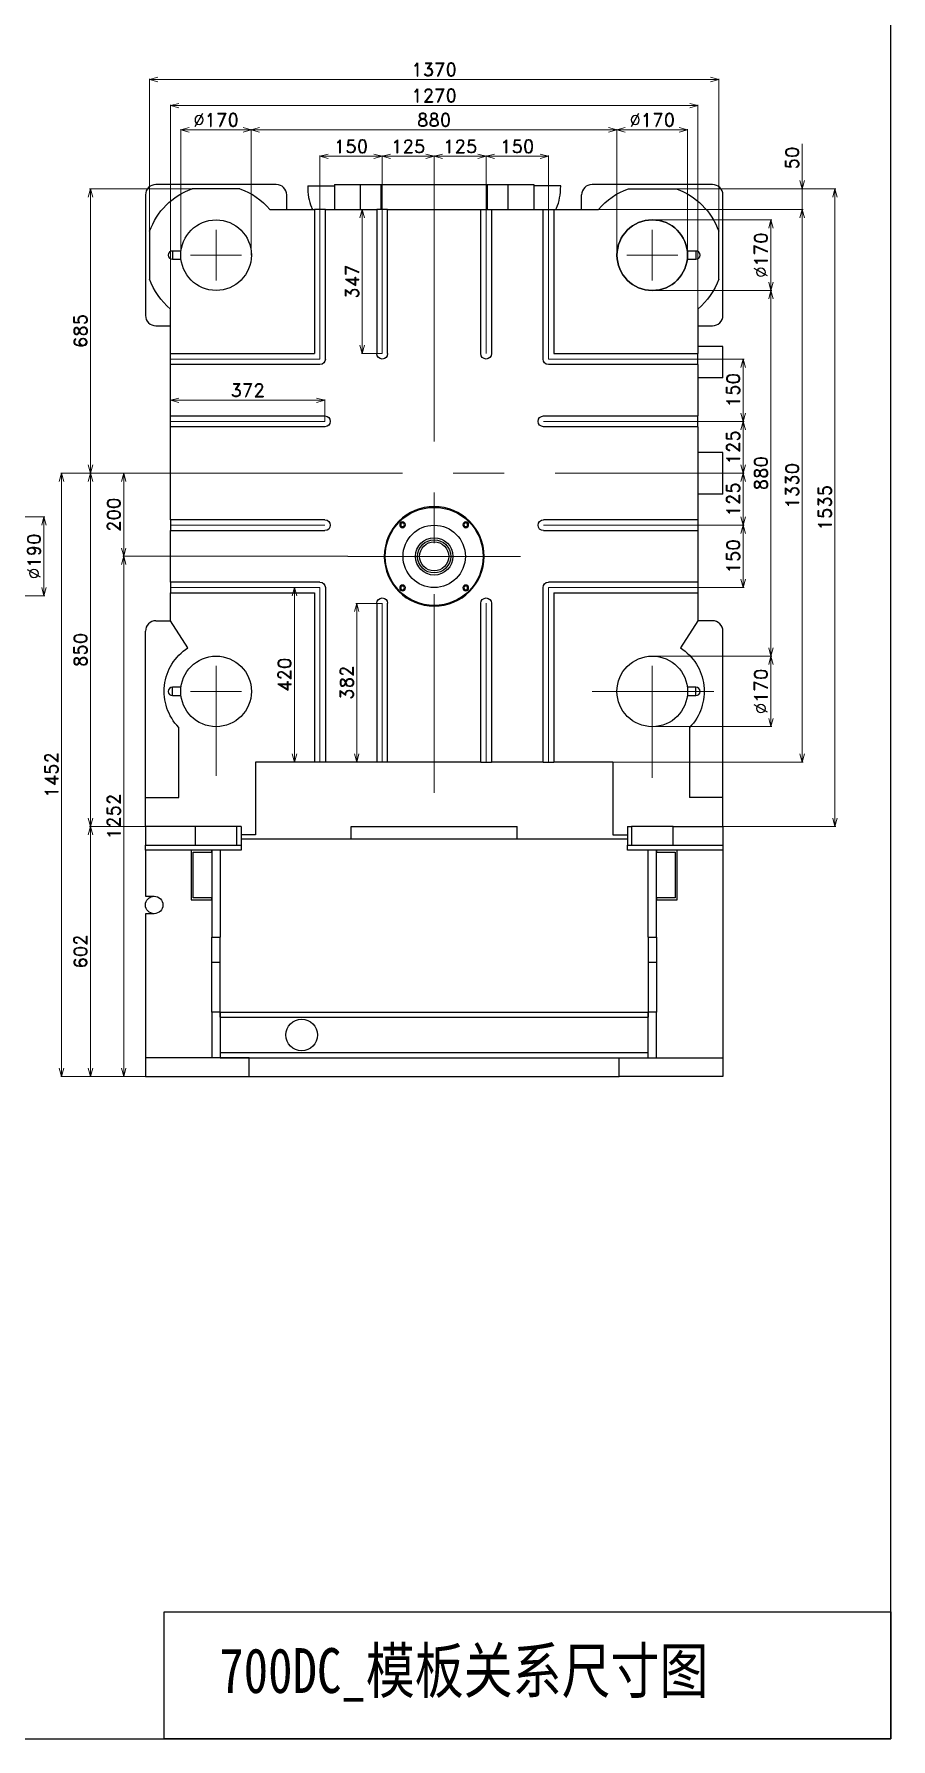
# Model space of a CAD drawing. Header units: millimetres. Extents: x 2673 to 5721, y -10743 to 3474.
# Drawn here: x 4521 to 5037, y 1888 to 2914 of the extents above; entities that cross this region are included whole.
import ezdxf

# ---------------------------------------------------------------- set-up
doc = ezdxf.new("R2010")
doc.units = ezdxf.units.MM
doc.header["$LTSCALE"] = 16.335
doc.header["$PDMODE"] = 3
doc.header["$PDSIZE"] = 0.3125
doc.linetypes.add('CENTER', pattern=[0.6, 0.375, -0.075, 0.075, -0.075])
doc.layers.get('0').update_dxf_attribs({"linetype": 'CONTINUOUS'})
doc.layers.get('Defpoints').update_dxf_attribs({"linetype": 'CONTINUOUS'})
doc.layers.add('cen', color=1, linetype='CENTER')
doc.layers.add('dim', color=82, linetype='CONTINUOUS', lineweight=9)
doc.styles.add('mds', font='romand.shx', dxfattribs={"bigfont": 'chineset.shx'})
doc.styles.get("Standard").update_dxf_attribs({"font": 'txt', "width": 0.8})
doc.dimstyles.new('MDS4-0000', dxfattribs={"dimtxt": 8, "dimasz": 5, "dimexe": 0.5, "dimexo": 0, "dimgap": 2, "dimtad": 1, "dimdec": 1, "dimlfac": 4, "dimzin": 9, "dimdsep": 46, "dimtxsty": 'mds', "dimblk": 'OPEN30', "dimcen": 0, "dimclrd": 3, "dimclre": 3, "dimclrt": 3, "dimazin": 2, "dimtfac": 0.75, "dimtdec": 1, "dimtmove": 0, "dimatfit": 3, "dimldrblk": 'OPEN30', "dimfxl": 0, "dimtolj": 1, "dimtzin": 0, "dimlwd": 9, "dimlwe": 9, "dimarcsym": 0})

# ---------------------------------------------------------------- blocks, each defined once
blk = doc.blocks.new('_Open30')
at = {"color": 0, "linetype": 'ByBlock', "lineweight": -2}
for p, q in [((-1, 0.27), (0, 0)), ((0, 0), (-1, -0.27)), ((0, 0), (-1, 0))]:
    blk.add_line(p, q, dxfattribs=at)
blk = doc.blocks.new('*D127')
at = {"layer": 'Defpoints', "color": 0}
for p in [(4693.2, 2580.7), (4677.9, 2475.7), (4689.9, 2475.7)]:
    blk.add_point(p, dxfattribs=at)
at = {"layer": 'dim', "color": 3, "lineweight": 9}
for p, q in [((4693.2, 2580.7), (4677.4, 2580.7)), ((4677.9, 2575.7), (4677.9, 2480.7)), ((4689.9, 2475.7), (4677.4, 2475.7))]:
    blk.add_line(p, q, dxfattribs=at)
at = {"layer": 'dim', "color": 3, "lineweight": 9, "xscale": 5, "yscale": 5, "zscale": 5}
for p, rotation in [((4677.9, 2580.7), 90), ((4677.9, 2475.7), 270)]:
    blk.add_blockref('_Open30', p, dxfattribs=dict(at, rotation=rotation))
at = {"layer": 'dim', "color": 3, "insert": (4671.9, 2528.2), "char_height": 8, "attachment_point": 5, "rotation": 90, "style": 'mds'}
blk.add_mtext('\\A1;420', dxfattribs=at)
blk = doc.blocks.new('*D128')
at = {"layer": 'Defpoints', "color": 0}
for p in [(4730.7, 2571.2), (4715.3, 2475.7), (4730.7, 2475.7)]:
    blk.add_point(p, dxfattribs=at)
at = {"layer": 'dim', "color": 3, "lineweight": 9}
for p, q in [((4730.7, 2571.2), (4714.8, 2571.2)), ((4715.3, 2566.2), (4715.3, 2480.7)), ((4730.7, 2475.7), (4714.8, 2475.7))]:
    blk.add_line(p, q, dxfattribs=at)
at = {"layer": 'dim', "color": 3, "lineweight": 9, "xscale": 5, "yscale": 5, "zscale": 5}
for p, rotation in [((4715.3, 2571.2), 90), ((4715.3, 2475.7), 270)]:
    blk.add_blockref('_Open30', p, dxfattribs=dict(at, rotation=rotation))
at = {"layer": 'dim', "color": 3, "insert": (4709.3, 2523.5), "char_height": 8, "attachment_point": 5, "rotation": 90, "style": 'mds'}
blk.add_mtext('\\A1;382', dxfattribs=at)
blk = doc.blocks.new('*D129')
at = {"layer": 'Defpoints', "color": 0}
for p in [(4696.2, 2693.4), (4603.2, 2680.7), (4696.2, 2680.7)]:
    blk.add_point(p, dxfattribs=at)
at = {"layer": 'dim', "color": 3, "lineweight": 9}
for p, q in [((4603.2, 2680.7), (4603.2, 2693.9)), ((4608.2, 2693.4), (4691.2, 2693.4)), ((4696.2, 2680.7), (4696.2, 2693.9))]:
    blk.add_line(p, q, dxfattribs=at)
at = {"layer": 'dim', "color": 3, "lineweight": 9, "xscale": 5, "yscale": 5, "zscale": 5, "rotation": 180}
blk.add_blockref('_Open30', (4603.2, 2693.4), dxfattribs=at)
at = {"layer": 'dim', "color": 3, "lineweight": 9, "xscale": 5, "yscale": 5, "zscale": 5}
blk.add_blockref('_Open30', (4696.2, 2693.4), dxfattribs=at)
at = {"layer": 'dim', "color": 3, "insert": (4649.7, 2699.4), "char_height": 8, "attachment_point": 5, "style": 'mds'}
blk.add_mtext('\\A1;372', dxfattribs=at)
blk = doc.blocks.new('*D130')
at = {"layer": 'Defpoints', "color": 0}
for p in [(4727.4, 2808.2), (4718.6, 2721.5), (4730.7, 2721.5)]:
    blk.add_point(p, dxfattribs=at)
at = {"layer": 'dim', "color": 3, "lineweight": 9}
for p, q in [((4727.4, 2808.2), (4718.1, 2808.2)), ((4718.6, 2803.2), (4718.6, 2726.5)), ((4730.7, 2721.5), (4718.1, 2721.5))]:
    blk.add_line(p, q, dxfattribs=at)
at = {"layer": 'dim', "color": 3, "lineweight": 9, "xscale": 5, "yscale": 5, "zscale": 5}
for p, rotation in [((4718.6, 2808.2), 90), ((4718.6, 2721.5), 270)]:
    blk.add_blockref('_Open30', p, dxfattribs=dict(at, rotation=rotation))
at = {"layer": 'dim', "color": 3, "insert": (4712.6, 2764.8), "char_height": 8, "attachment_point": 5, "rotation": 90, "style": 'mds'}
blk.add_mtext('\\A1;347', dxfattribs=at)
blk = doc.blocks.new('*D131')
at = {"layer": 'Defpoints', "color": 0}
for p in [(4589.7, 2649.5), (4537.7, 2286.5), (4588.2, 2286.5)]:
    blk.add_point(p, dxfattribs=at)
at = {"layer": 'dim', "color": 3, "lineweight": 9}
for p, q in [((4589.7, 2649.5), (4537.2, 2649.5)), ((4537.7, 2644.5), (4537.7, 2291.5)), ((4588.2, 2286.5), (4537.2, 2286.5))]:
    blk.add_line(p, q, dxfattribs=at)
at = {"layer": 'dim', "color": 3, "lineweight": 9, "xscale": 5, "yscale": 5, "zscale": 5}
for p, rotation in [((4537.7, 2649.5), 90), ((4537.7, 2286.5), 270)]:
    blk.add_blockref('_Open30', p, dxfattribs=dict(at, rotation=rotation))
at = {"layer": 'dim', "color": 3, "insert": (4531.7, 2468), "char_height": 8, "attachment_point": 5, "rotation": 90, "style": 'mds'}
blk.add_mtext('\\A1;1452', dxfattribs=at)
blk = doc.blocks.new('*D132')
at = {"layer": 'Defpoints', "color": 0}
for p in [(4588.2, 2437), (4555.1, 2286.5), (4588.2, 2286.5)]:
    blk.add_point(p, dxfattribs=at)
at = {"layer": 'dim', "color": 3, "lineweight": 9}
for p, q in [((4588.2, 2437), (4554.6, 2437)), ((4555.1, 2432), (4555.1, 2291.5)), ((4588.2, 2286.5), (4554.6, 2286.5))]:
    blk.add_line(p, q, dxfattribs=at)
at = {"layer": 'dim', "color": 3, "lineweight": 9, "xscale": 5, "yscale": 5, "zscale": 5}
for p, rotation in [((4555.1, 2437), 90), ((4555.1, 2286.5), 270)]:
    blk.add_blockref('_Open30', p, dxfattribs=dict(at, rotation=rotation))
at = {"layer": 'dim', "color": 3, "insert": (4549.1, 2361.7), "char_height": 8, "attachment_point": 5, "rotation": 90, "style": 'mds'}
blk.add_mtext('\\A1;602', dxfattribs=at)
blk = doc.blocks.new('*D133')
at = {"layer": 'Defpoints', "color": 0}
for p in [(4589.7, 2649.5), (4555.1, 2437), (4588.2, 2437)]:
    blk.add_point(p, dxfattribs=at)
at = {"layer": 'dim', "color": 3, "lineweight": 9}
for p, q in [((4589.7, 2649.5), (4554.6, 2649.5)), ((4555.1, 2644.5), (4555.1, 2442)), ((4588.2, 2437), (4554.6, 2437))]:
    blk.add_line(p, q, dxfattribs=at)
at = {"layer": 'dim', "color": 3, "lineweight": 9, "xscale": 5, "yscale": 5, "zscale": 5}
for p, rotation in [((4555.1, 2649.5), 90), ((4555.1, 2437), 270)]:
    blk.add_blockref('_Open30', p, dxfattribs=dict(at, rotation=rotation))
at = {"layer": 'dim', "color": 3, "insert": (4549.1, 2543.2), "char_height": 8, "attachment_point": 5, "rotation": 90, "style": 'mds'}
blk.add_mtext('\\A1;850', dxfattribs=at)
blk = doc.blocks.new('*D134')
at = {"layer": 'Defpoints', "color": 0}
for p in [(4555.1, 2820.7), (4616.3, 2820.7), (4589.7, 2649.5)]:
    blk.add_point(p, dxfattribs=at)
at = {"layer": 'dim', "color": 3, "lineweight": 9}
for p, q in [((4616.3, 2820.7), (4554.6, 2820.7)), ((4555.1, 2654.5), (4555.1, 2815.7)), ((4589.7, 2649.5), (4554.6, 2649.5))]:
    blk.add_line(p, q, dxfattribs=at)
at = {"layer": 'dim', "color": 3, "lineweight": 9, "xscale": 5, "yscale": 5, "zscale": 5}
for p, rotation in [((4555.1, 2820.7), 90), ((4555.1, 2649.5), 270)]:
    blk.add_blockref('_Open30', p, dxfattribs=dict(at, rotation=rotation))
at = {"layer": 'dim', "color": 3, "insert": (4549.1, 2735.1), "char_height": 8, "attachment_point": 5, "rotation": 90, "style": 'mds'}
blk.add_mtext('\\A1;685', dxfattribs=at)
blk = doc.blocks.new('*D135')
at = {"layer": 'Defpoints', "color": 0}
for p in [(4709.9, 2599.5), (4575.1, 2286.5), (4588.2, 2286.5)]:
    blk.add_point(p, dxfattribs=at)
at = {"layer": 'dim', "color": 3, "lineweight": 9}
for p, q in [((4709.9, 2599.5), (4574.6, 2599.5)), ((4575.1, 2594.5), (4575.1, 2291.5)), ((4588.2, 2286.5), (4574.6, 2286.5))]:
    blk.add_line(p, q, dxfattribs=at)
at = {"layer": 'dim', "color": 3, "lineweight": 9, "xscale": 5, "yscale": 5, "zscale": 5}
for p, rotation in [((4575.1, 2599.5), 90), ((4575.1, 2286.5), 270)]:
    blk.add_blockref('_Open30', p, dxfattribs=dict(at, rotation=rotation))
at = {"layer": 'dim', "color": 3, "insert": (4569.1, 2443), "char_height": 8, "attachment_point": 5, "rotation": 90, "style": 'mds'}
blk.add_mtext('\\A1;1252', dxfattribs=at)
blk = doc.blocks.new('*D136')
at = {"layer": 'Defpoints', "color": 0}
for p in [(4589.7, 2649.5), (4575.1, 2599.5), (4709.9, 2599.5)]:
    blk.add_point(p, dxfattribs=at)
at = {"layer": 'dim', "color": 3, "lineweight": 9}
for p, q in [((4589.7, 2649.5), (4574.6, 2649.5)), ((4575.1, 2644.5), (4575.1, 2604.5)), ((4709.9, 2599.5), (4574.6, 2599.5))]:
    blk.add_line(p, q, dxfattribs=at)
at = {"layer": 'dim', "color": 3, "lineweight": 9, "xscale": 5, "yscale": 5, "zscale": 5}
for p, rotation in [((4575.1, 2649.5), 90), ((4575.1, 2599.5), 270)]:
    blk.add_blockref('_Open30', p, dxfattribs=dict(at, rotation=rotation))
at = {"layer": 'dim', "color": 3, "insert": (4569.1, 2624.5), "char_height": 8, "attachment_point": 5, "rotation": 90, "style": 'mds'}
blk.add_mtext('\\A1;200', dxfattribs=at)
blk = doc.blocks.new('*D137')
at = {"layer": 'Defpoints', "color": 0}
for p in [(4907.5, 2820.7), (4983.4, 2820.7), (4860.8, 2808.2)]:
    blk.add_point(p, dxfattribs=at)
at = {"layer": 'dim', "color": 3, "lineweight": 9}
for p, q in [((4983.4, 2825.7), (4983.4, 2847.7)), ((4907.5, 2820.7), (4983.9, 2820.7)), ((4983.4, 2808.2), (4983.4, 2820.7)), ((4860.8, 2808.2), (4983.9, 2808.2)), ((4983.4, 2803.2), (4983.4, 2798.2))]:
    blk.add_line(p, q, dxfattribs=at)
at = {"layer": 'dim', "color": 3, "lineweight": 9, "xscale": 5, "yscale": 5, "zscale": 5}
for p, rotation in [((4983.4, 2820.7), 270), ((4983.4, 2808.2), 90)]:
    blk.add_blockref('_Open30', p, dxfattribs=dict(at, rotation=rotation))
at = {"layer": 'dim', "color": 3, "insert": (4977.4, 2839.2), "char_height": 8, "attachment_point": 5, "rotation": 90, "style": 'mds'}
blk.add_mtext('\\A1;50', dxfattribs=at)
blk = doc.blocks.new('*D138')
at = {"layer": 'Defpoints', "color": 0}
for p in [(4907.5, 2820.7), (4935.7, 2437), (5003.1, 2437)]:
    blk.add_point(p, dxfattribs=at)
at = {"layer": 'dim', "color": 3, "lineweight": 9}
for p, q in [((4907.5, 2820.7), (5003.6, 2820.7)), ((5003.1, 2815.7), (5003.1, 2442)), ((4935.7, 2437), (5003.6, 2437))]:
    blk.add_line(p, q, dxfattribs=at)
at = {"layer": 'dim', "color": 3, "lineweight": 9, "xscale": 5, "yscale": 5, "zscale": 5}
for p, rotation in [((5003.1, 2820.7), 90), ((5003.1, 2437), 270)]:
    blk.add_blockref('_Open30', p, dxfattribs=dict(at, rotation=rotation))
at = {"layer": 'dim', "color": 3, "insert": (4997.1, 2628.8), "char_height": 8, "attachment_point": 5, "rotation": 90, "style": 'mds'}
blk.add_mtext('\\A1;1535', dxfattribs=at)
blk = doc.blocks.new('*D139')
at = {"layer": 'Defpoints', "color": 0}
for p in [(4860.8, 2808.2), (4869.4, 2475.7), (4983.4, 2475.7)]:
    blk.add_point(p, dxfattribs=at)
at = {"layer": 'dim', "color": 3, "lineweight": 9}
for p, q in [((4860.8, 2808.2), (4983.9, 2808.2)), ((4983.4, 2803.2), (4983.4, 2480.7)), ((4869.4, 2475.7), (4983.9, 2475.7))]:
    blk.add_line(p, q, dxfattribs=at)
at = {"layer": 'dim', "color": 3, "lineweight": 9, "xscale": 5, "yscale": 5, "zscale": 5}
for p, rotation in [((4983.4, 2808.2), 90), ((4983.4, 2475.7), 270)]:
    blk.add_blockref('_Open30', p, dxfattribs=dict(at, rotation=rotation))
at = {"layer": 'dim', "color": 3, "insert": (4977.4, 2642), "char_height": 8, "attachment_point": 5, "rotation": 90, "style": 'mds'}
blk.add_mtext('\\A1;1330', dxfattribs=at)
blk = doc.blocks.new('*D140')
at = {"layer": 'Defpoints', "color": 0}
for p in [(4934.2, 2649.5), (4920.7, 2618.2), (4947.9, 2618.2)]:
    blk.add_point(p, dxfattribs=at)
at = {"layer": 'dim', "color": 3, "lineweight": 9}
for p, q in [((4934.2, 2649.5), (4948.4, 2649.5)), ((4947.9, 2644.5), (4947.9, 2623.2)), ((4920.7, 2618.2), (4948.4, 2618.2))]:
    blk.add_line(p, q, dxfattribs=at)
at = {"layer": 'dim', "color": 3, "lineweight": 9, "xscale": 5, "yscale": 5, "zscale": 5}
for p, rotation in [((4947.9, 2649.5), 90), ((4947.9, 2618.2), 270)]:
    blk.add_blockref('_Open30', p, dxfattribs=dict(at, rotation=rotation))
at = {"layer": 'dim', "color": 3, "insert": (4941.9, 2633.8), "char_height": 8, "attachment_point": 5, "rotation": 90, "style": 'mds'}
blk.add_mtext('\\A1;125', dxfattribs=at)
blk = doc.blocks.new('*D141')
at = {"layer": 'Defpoints', "color": 0}
for p in [(4920.7, 2618.2), (4920.7, 2580.7), (4947.9, 2580.7)]:
    blk.add_point(p, dxfattribs=at)
at = {"layer": 'dim', "color": 3, "lineweight": 9}
for p, q in [((4920.7, 2618.2), (4948.4, 2618.2)), ((4947.9, 2613.2), (4947.9, 2585.7)), ((4920.7, 2580.7), (4948.4, 2580.7))]:
    blk.add_line(p, q, dxfattribs=at)
at = {"layer": 'dim', "color": 3, "lineweight": 9, "xscale": 5, "yscale": 5, "zscale": 5}
for p, rotation in [((4947.9, 2618.2), 90), ((4947.9, 2580.7), 270)]:
    blk.add_blockref('_Open30', p, dxfattribs=dict(at, rotation=rotation))
at = {"layer": 'dim', "color": 3, "insert": (4941.9, 2599.5), "char_height": 8, "attachment_point": 5, "rotation": 90, "style": 'mds'}
blk.add_mtext('\\A1;150', dxfattribs=at)
blk = doc.blocks.new('*D142')
at = {"layer": 'Defpoints', "color": 0}
for p in [(4893.2, 2802), (4964.6, 2802), (4893.2, 2759.5)]:
    blk.add_point(p, dxfattribs=at)
at = {"layer": 'dim', "color": 3, "lineweight": 9}
for p, q in [((4893.2, 2802), (4965.1, 2802)), ((4964.6, 2764.5), (4964.6, 2797)), ((4893.2, 2759.5), (4965.1, 2759.5))]:
    blk.add_line(p, q, dxfattribs=at)
at = {"layer": 'dim', "color": 3, "lineweight": 9, "xscale": 5, "yscale": 5, "zscale": 5}
for p, rotation in [((4964.6, 2802), 90), ((4964.6, 2759.5), 270)]:
    blk.add_blockref('_Open30', p, dxfattribs=dict(at, rotation=rotation))
at = {"layer": 'dim', "color": 3, "insert": (4958.6, 2780.7), "char_height": 8, "attachment_point": 5, "rotation": 90, "style": 'mds'}
blk.add_mtext('\\A1;%%c170', dxfattribs=at)
blk = doc.blocks.new('*D143')
at = {"layer": 'Defpoints', "color": 0}
for p in [(4893.2, 2539.5), (4893.2, 2497), (4964.6, 2497)]:
    blk.add_point(p, dxfattribs=at)
at = {"layer": 'dim', "color": 3, "lineweight": 9}
for p, q in [((4893.2, 2539.5), (4965.1, 2539.5)), ((4964.6, 2534.5), (4964.6, 2502)), ((4893.2, 2497), (4965.1, 2497))]:
    blk.add_line(p, q, dxfattribs=at)
at = {"layer": 'dim', "color": 3, "lineweight": 9, "xscale": 5, "yscale": 5, "zscale": 5}
for p, rotation in [((4964.6, 2539.5), 90), ((4964.6, 2497), 270)]:
    blk.add_blockref('_Open30', p, dxfattribs=dict(at, rotation=rotation))
at = {"layer": 'dim', "color": 3, "insert": (4958.6, 2518.2), "char_height": 8, "attachment_point": 5, "rotation": 90, "style": 'mds'}
blk.add_mtext('\\A1;%%c170', dxfattribs=at)
blk = doc.blocks.new('*D144')
at = {"layer": 'Defpoints', "color": 0}
for p in [(4893.2, 2759.5), (4893.2, 2539.5), (4964.6, 2539.5)]:
    blk.add_point(p, dxfattribs=at)
at = {"layer": 'dim', "color": 3, "lineweight": 9}
for p, q in [((4893.2, 2759.5), (4965.1, 2759.5)), ((4964.6, 2754.5), (4964.6, 2544.5)), ((4893.2, 2539.5), (4965.1, 2539.5))]:
    blk.add_line(p, q, dxfattribs=at)
at = {"layer": 'dim', "color": 3, "lineweight": 9, "xscale": 5, "yscale": 5, "zscale": 5}
for p, rotation in [((4964.6, 2759.5), 90), ((4964.6, 2539.5), 270)]:
    blk.add_blockref('_Open30', p, dxfattribs=dict(at, rotation=rotation))
at = {"layer": 'dim', "color": 3, "insert": (4958.6, 2649.5), "char_height": 8, "attachment_point": 5, "rotation": 90, "style": 'mds'}
blk.add_mtext('\\A1;880', dxfattribs=at)
blk = doc.blocks.new('*D145')
at = {"layer": 'Defpoints', "color": 0}
for p in [(4920.7, 2718.2), (4947.9, 2718.2), (4920.7, 2680.7)]:
    blk.add_point(p, dxfattribs=at)
at = {"layer": 'dim', "color": 3, "lineweight": 9}
for p, q in [((4920.7, 2718.2), (4948.4, 2718.2)), ((4947.9, 2685.7), (4947.9, 2713.2)), ((4920.7, 2680.7), (4948.4, 2680.7))]:
    blk.add_line(p, q, dxfattribs=at)
at = {"layer": 'dim', "color": 3, "lineweight": 9, "xscale": 5, "yscale": 5, "zscale": 5}
for p, rotation in [((4947.9, 2718.2), 90), ((4947.9, 2680.7), 270)]:
    blk.add_blockref('_Open30', p, dxfattribs=dict(at, rotation=rotation))
at = {"layer": 'dim', "color": 3, "insert": (4941.9, 2699.5), "char_height": 8, "attachment_point": 5, "rotation": 90, "style": 'mds'}
blk.add_mtext('\\A1;150', dxfattribs=at)
blk = doc.blocks.new('*D146')
at = {"layer": 'Defpoints', "color": 0}
for p in [(4920.7, 2680.7), (4947.9, 2680.7), (4934.2, 2649.5)]:
    blk.add_point(p, dxfattribs=at)
at = {"layer": 'dim', "color": 3, "lineweight": 9}
for p, q in [((4920.7, 2680.7), (4948.4, 2680.7)), ((4947.9, 2654.5), (4947.9, 2675.7)), ((4934.2, 2649.5), (4948.4, 2649.5))]:
    blk.add_line(p, q, dxfattribs=at)
at = {"layer": 'dim', "color": 3, "lineweight": 9, "xscale": 5, "yscale": 5, "zscale": 5}
for p, rotation in [((4947.9, 2680.7), 90), ((4947.9, 2649.5), 270)]:
    blk.add_blockref('_Open30', p, dxfattribs=dict(at, rotation=rotation))
at = {"layer": 'dim', "color": 3, "insert": (4941.9, 2665.1), "char_height": 8, "attachment_point": 5, "rotation": 90, "style": 'mds'}
blk.add_mtext('\\A1;125', dxfattribs=at)
blk = doc.blocks.new('*D147')
at = {"layer": 'Defpoints', "color": 0}
for p in [(4590.7, 2886.4), (4590.7, 2795.1), (4933.2, 2795.1)]:
    blk.add_point(p, dxfattribs=at)
at = {"layer": 'dim', "color": 3, "lineweight": 9}
for p, q in [((4590.7, 2795.1), (4590.7, 2886.9)), ((4928.2, 2886.4), (4595.7, 2886.4)), ((4933.2, 2795.1), (4933.2, 2886.9))]:
    blk.add_line(p, q, dxfattribs=at)
at = {"layer": 'dim', "color": 3, "lineweight": 9, "xscale": 5, "yscale": 5, "zscale": 5, "rotation": 180}
blk.add_blockref('_Open30', (4590.7, 2886.4), dxfattribs=at)
at = {"layer": 'dim', "color": 3, "lineweight": 9, "xscale": 5, "yscale": 5, "zscale": 5}
blk.add_blockref('_Open30', (4933.2, 2886.4), dxfattribs=at)
at = {"layer": 'dim', "color": 3, "insert": (4761.9, 2892.4), "char_height": 8, "attachment_point": 5, "style": 'mds'}
blk.add_mtext('\\A1;1370', dxfattribs=at)
blk = doc.blocks.new('*D148')
at = {"layer": 'Defpoints', "color": 0}
for p in [(4920.7, 2870.7), (4603.2, 2748.3), (4920.7, 2748.3)]:
    blk.add_point(p, dxfattribs=at)
at = {"layer": 'dim', "color": 3, "lineweight": 9}
for p, q in [((4603.2, 2748.3), (4603.2, 2871.2)), ((4608.2, 2870.7), (4915.7, 2870.7)), ((4920.7, 2748.3), (4920.7, 2871.2))]:
    blk.add_line(p, q, dxfattribs=at)
at = {"layer": 'dim', "color": 3, "lineweight": 9, "xscale": 5, "yscale": 5, "zscale": 5, "rotation": 180}
blk.add_blockref('_Open30', (4603.2, 2870.7), dxfattribs=at)
at = {"layer": 'dim', "color": 3, "lineweight": 9, "xscale": 5, "yscale": 5, "zscale": 5}
blk.add_blockref('_Open30', (4920.7, 2870.7), dxfattribs=at)
at = {"layer": 'dim', "color": 3, "insert": (4761.9, 2876.7), "char_height": 8, "attachment_point": 5, "style": 'mds'}
blk.add_mtext('\\A1;1270', dxfattribs=at)
blk = doc.blocks.new('*D149')
at = {"layer": 'Defpoints', "color": 0}
for p in [(4609.4, 2856.1), (4609.4, 2780.7), (4651.9, 2780.7)]:
    blk.add_point(p, dxfattribs=at)
at = {"layer": 'dim', "color": 3, "lineweight": 9}
for p, q in [((4609.4, 2780.7), (4609.4, 2856.6)), ((4646.9, 2856.1), (4614.4, 2856.1)), ((4651.9, 2780.7), (4651.9, 2856.6))]:
    blk.add_line(p, q, dxfattribs=at)
at = {"layer": 'dim', "color": 3, "lineweight": 9, "xscale": 5, "yscale": 5, "zscale": 5, "rotation": 180}
blk.add_blockref('_Open30', (4609.4, 2856.1), dxfattribs=at)
at = {"layer": 'dim', "color": 3, "lineweight": 9, "xscale": 5, "yscale": 5, "zscale": 5}
blk.add_blockref('_Open30', (4651.9, 2856.1), dxfattribs=at)
at = {"layer": 'dim', "color": 3, "insert": (4630.7, 2862.1), "char_height": 8, "attachment_point": 5, "style": 'mds'}
blk.add_mtext('\\A1;%%c170', dxfattribs=at)
blk = doc.blocks.new('*D150')
at = {"layer": 'Defpoints', "color": 0}
for p in [(4914.4, 2856.1), (4871.9, 2780.7), (4914.4, 2780.7)]:
    blk.add_point(p, dxfattribs=at)
at = {"layer": 'dim', "color": 3, "lineweight": 9}
for p, q in [((4871.9, 2780.7), (4871.9, 2856.6)), ((4876.9, 2856.1), (4909.4, 2856.1)), ((4914.4, 2780.7), (4914.4, 2856.6))]:
    blk.add_line(p, q, dxfattribs=at)
at = {"layer": 'dim', "color": 3, "lineweight": 9, "xscale": 5, "yscale": 5, "zscale": 5, "rotation": 180}
blk.add_blockref('_Open30', (4871.9, 2856.1), dxfattribs=at)
at = {"layer": 'dim', "color": 3, "lineweight": 9, "xscale": 5, "yscale": 5, "zscale": 5}
blk.add_blockref('_Open30', (4914.4, 2856.1), dxfattribs=at)
at = {"layer": 'dim', "color": 3, "insert": (4893.2, 2862.1), "char_height": 8, "attachment_point": 5, "style": 'mds'}
blk.add_mtext('\\A1;%%c170', dxfattribs=at)
blk = doc.blocks.new('*D151')
at = {"layer": 'Defpoints', "color": 0}
for p in [(4651.9, 2856.1), (4651.9, 2780.7), (4871.9, 2780.7)]:
    blk.add_point(p, dxfattribs=at)
at = {"layer": 'dim', "color": 3, "lineweight": 9}
for p, q in [((4651.9, 2780.7), (4651.9, 2856.6)), ((4866.9, 2856.1), (4656.9, 2856.1)), ((4871.9, 2780.7), (4871.9, 2856.6))]:
    blk.add_line(p, q, dxfattribs=at)
at = {"layer": 'dim', "color": 3, "lineweight": 9, "xscale": 5, "yscale": 5, "zscale": 5, "rotation": 180}
blk.add_blockref('_Open30', (4651.9, 2856.1), dxfattribs=at)
at = {"layer": 'dim', "color": 3, "lineweight": 9, "xscale": 5, "yscale": 5, "zscale": 5}
blk.add_blockref('_Open30', (4871.9, 2856.1), dxfattribs=at)
at = {"layer": 'dim', "color": 3, "insert": (4761.9, 2862.1), "char_height": 8, "attachment_point": 5, "style": 'mds'}
blk.add_mtext('\\A1;880', dxfattribs=at)
blk = doc.blocks.new('*D152')
at = {"layer": 'Defpoints', "color": 0}
for p in [(4793.2, 2840.2), (4761.9, 2821.7), (4793.2, 2808.2)]:
    blk.add_point(p, dxfattribs=at)
at = {"layer": 'dim', "color": 3, "lineweight": 9}
for p, q in [((4761.9, 2821.7), (4761.9, 2840.7)), ((4766.9, 2840.2), (4788.2, 2840.2)), ((4793.2, 2808.2), (4793.2, 2840.7))]:
    blk.add_line(p, q, dxfattribs=at)
at = {"layer": 'dim', "color": 3, "lineweight": 9, "xscale": 5, "yscale": 5, "zscale": 5, "rotation": 180}
blk.add_blockref('_Open30', (4761.9, 2840.2), dxfattribs=at)
at = {"layer": 'dim', "color": 3, "lineweight": 9, "xscale": 5, "yscale": 5, "zscale": 5}
blk.add_blockref('_Open30', (4793.2, 2840.2), dxfattribs=at)
at = {"layer": 'dim', "color": 3, "insert": (4777.6, 2846.2), "char_height": 8, "attachment_point": 5, "style": 'mds'}
blk.add_mtext('\\A1;125', dxfattribs=at)
blk = doc.blocks.new('*D153')
at = {"layer": 'Defpoints', "color": 0}
for p in [(4830.7, 2840.2), (4793.2, 2808.2), (4830.7, 2808.2)]:
    blk.add_point(p, dxfattribs=at)
at = {"layer": 'dim', "color": 3, "lineweight": 9}
for p, q in [((4793.2, 2808.2), (4793.2, 2840.7)), ((4798.2, 2840.2), (4825.7, 2840.2)), ((4830.7, 2808.2), (4830.7, 2840.7))]:
    blk.add_line(p, q, dxfattribs=at)
at = {"layer": 'dim', "color": 3, "lineweight": 9, "xscale": 5, "yscale": 5, "zscale": 5, "rotation": 180}
blk.add_blockref('_Open30', (4793.2, 2840.2), dxfattribs=at)
at = {"layer": 'dim', "color": 3, "lineweight": 9, "xscale": 5, "yscale": 5, "zscale": 5}
blk.add_blockref('_Open30', (4830.7, 2840.2), dxfattribs=at)
at = {"layer": 'dim', "color": 3, "insert": (4811.9, 2846.2), "char_height": 8, "attachment_point": 5, "style": 'mds'}
blk.add_mtext('\\A1;150', dxfattribs=at)
blk = doc.blocks.new('*D154')
at = {"layer": 'Defpoints', "color": 0}
for p in [(4693.2, 2840.2), (4693.2, 2808.2), (4730.7, 2808.2)]:
    blk.add_point(p, dxfattribs=at)
at = {"layer": 'dim', "color": 3, "lineweight": 9}
for p, q in [((4693.2, 2808.2), (4693.2, 2840.7)), ((4725.7, 2840.2), (4698.2, 2840.2)), ((4730.7, 2808.2), (4730.7, 2840.7))]:
    blk.add_line(p, q, dxfattribs=at)
at = {"layer": 'dim', "color": 3, "lineweight": 9, "xscale": 5, "yscale": 5, "zscale": 5, "rotation": 180}
blk.add_blockref('_Open30', (4693.2, 2840.2), dxfattribs=at)
at = {"layer": 'dim', "color": 3, "lineweight": 9, "xscale": 5, "yscale": 5, "zscale": 5}
blk.add_blockref('_Open30', (4730.7, 2840.2), dxfattribs=at)
at = {"layer": 'dim', "color": 3, "insert": (4711.9, 2846.2), "char_height": 8, "attachment_point": 5, "style": 'mds'}
blk.add_mtext('\\A1;150', dxfattribs=at)
blk = doc.blocks.new('*D155')
at = {"layer": 'Defpoints', "color": 0}
for p in [(4730.7, 2840.2), (4761.9, 2821.7), (4730.7, 2808.2)]:
    blk.add_point(p, dxfattribs=at)
at = {"layer": 'dim', "color": 3, "lineweight": 9}
for p, q in [((4730.7, 2808.2), (4730.7, 2840.7)), ((4756.9, 2840.2), (4735.7, 2840.2)), ((4761.9, 2821.7), (4761.9, 2840.7))]:
    blk.add_line(p, q, dxfattribs=at)
at = {"layer": 'dim', "color": 3, "lineweight": 9, "xscale": 5, "yscale": 5, "zscale": 5, "rotation": 180}
blk.add_blockref('_Open30', (4730.7, 2840.2), dxfattribs=at)
at = {"layer": 'dim', "color": 3, "lineweight": 9, "xscale": 5, "yscale": 5, "zscale": 5}
blk.add_blockref('_Open30', (4761.9, 2840.2), dxfattribs=at)
at = {"layer": 'dim', "color": 3, "insert": (4746.3, 2846.2), "char_height": 8, "attachment_point": 5, "style": 'mds'}
blk.add_mtext('\\A1;125', dxfattribs=at)
blk = doc.blocks.new('*D167')
at = {"layer": 'Defpoints', "color": 0}
for p in [(4371.1, 2623.2), (4371.1, 2575.7), (4527.1, 2575.7)]:
    blk.add_point(p, dxfattribs=at)
at = {"layer": 'dim', "color": 3, "lineweight": 9}
for p, q in [((4371.1, 2623.2), (4527.6, 2623.2)), ((4527.1, 2618.2), (4527.1, 2580.7)), ((4371.1, 2575.7), (4527.6, 2575.7))]:
    blk.add_line(p, q, dxfattribs=at)
at = {"layer": 'dim', "color": 3, "lineweight": 9, "xscale": 5, "yscale": 5, "zscale": 5}
for p, rotation in [((4527.1, 2623.2), 90), ((4527.1, 2575.7), 270)]:
    blk.add_blockref('_Open30', p, dxfattribs=dict(at, rotation=rotation))
at = {"layer": 'dim', "color": 3, "insert": (4521.1, 2599.5), "char_height": 8, "attachment_point": 5, "rotation": 90, "style": 'mds'}
blk.add_mtext('\\A1;%%c190', dxfattribs=at)

msp = doc.modelspace()

# ---------------------------------------------------------------- linework, layer by layer
for p, q in [((5036.797, 1887.896), (5036.797, 3141.776)), ((4666.938, 2823.216), (4594.438, 2823.216)), ((4685.813, 2822.333), (4701.938, 2822.333)), ((4701.938, 2823.216), (4701.938, 2808.216)), ((4701.938, 2823.216), (4717.563, 2823.216)), ((4717.563, 2808.216), (4717.563, 2823.216)), ((4717.563, 2823.216), (4730.063, 2823.216)), ((4730.063, 2823.216), (4793.813, 2823.216)), ((4730.063, 2808.216), (4730.063, 2823.216)), ((4793.813, 2823.216), (4793.813, 2808.216)), ((4793.813, 2823.216), (4806.313, 2823.216)), ((4806.313, 2823.216), (4806.313, 2808.216)), ((4806.313, 2823.216), (4821.938, 2823.216)), ((4821.938, 2823.216), (4821.938, 2808.216)), ((4838.063, 2822.333), (4821.941, 2822.333)), ((4929.438, 2823.216), (4856.938, 2823.216)), ((4588.188, 2816.966), (4588.188, 2744.466)), ((4645.049, 2820.716), (4616.326, 2820.716)), ((4673.188, 2808.216), (4673.188, 2816.966)), ((4850.688, 2808.216), (4850.688, 2816.966)), ((4878.826, 2820.716), (4907.549, 2820.716)), ((4935.688, 2744.466), (4935.688, 2816.966)), ((4663.091, 2808.216), (4689.938, 2808.216)), ((4689.938, 2808.216), (4689.938, 2721.466)), ((4696.437, 2808.216), (4689.938, 2808.216)), ((4696.438, 2718.216), (4696.438, 2808.216)), ((4696.438, 2808.216), (4727.438, 2808.216)), ((4727.438, 2808.216), (4727.438, 2721.466)), ((4730.063, 2808.216), (4727.438, 2808.216)), ((4733.937, 2808.216), (4730.063, 2808.216)), ((4733.938, 2808.216), (4789.938, 2808.216)), ((4733.938, 2721.466), (4733.938, 2808.216)), ((4789.938, 2721.466), (4789.938, 2808.216)), ((4789.938, 2808.216), (4793.813, 2808.216)), ((4793.813, 2808.216), (4796.438, 2808.216)), ((4796.438, 2808.216), (4796.438, 2721.466)), ((4796.438, 2808.216), (4827.438, 2808.216)), ((4827.438, 2718.216), (4827.438, 2808.216)), ((4827.438, 2808.216), (4833.937, 2808.216)), ((4833.938, 2808.216), (4860.784, 2808.216)), ((4833.938, 2808.216), (4833.938, 2721.466)), ((4590.688, 2795.077), (4590.688, 2766.354)), ((4933.188, 2766.354), (4933.188, 2795.077)), ((4609.585, 2783.216), (4604.438, 2783.216)), ((4604.438, 2783.216), (4604.438, 2778.216)), ((4919.438, 2783.216), (4914.29, 2783.216)), ((4919.438, 2783.216), (4919.438, 2778.216)), ((4604.438, 2778.216), (4609.585, 2778.216)), ((4914.29, 2778.216), (4919.438, 2778.216)), ((4603.188, 2721.466), (4603.188, 2748.312)), ((4920.688, 2748.312), (4920.688, 2721.466)), ((4594.438, 2738.216), (4603.188, 2738.216)), ((4920.688, 2738.216), (4929.438, 2738.216)), ((4603.188, 2721.466), (4689.938, 2721.466)), ((4603.188, 2714.966), (4603.188, 2721.466)), ((4833.938, 2721.466), (4920.688, 2721.466)), ((4935.688, 2725.716), (4920.688, 2725.716)), ((4920.688, 2714.966), (4920.688, 2721.466)), ((4935.688, 2706.966), (4935.688, 2725.716)), ((4693.188, 2714.966), (4603.188, 2714.966)), ((4603.188, 2683.966), (4603.188, 2714.966)), ((4920.688, 2714.966), (4830.688, 2714.966)), ((4920.688, 2714.966), (4920.688, 2683.966)), ((4935.688, 2706.966), (4920.688, 2706.966)), ((4603.188, 2683.966), (4696.188, 2683.966)), ((4603.188, 2677.466), (4603.188, 2683.966)), ((4696.188, 2677.466), (4603.188, 2677.466)), ((4603.188, 2621.466), (4603.188, 2677.466)), ((4827.688, 2683.966), (4920.688, 2683.966)), ((4920.688, 2677.466), (4827.688, 2677.466)), ((4920.688, 2677.466), (4920.688, 2683.966)), ((4920.688, 2677.466), (4920.688, 2621.466)), ((4935.688, 2661.966), (4920.688, 2661.966)), ((4935.688, 2636.966), (4935.688, 2661.966)), ((4935.688, 2636.966), (4920.688, 2636.966)), ((4696.188, 2621.466), (4603.188, 2621.466)), ((4603.188, 2621.466), (4603.188, 2614.966)), ((4920.688, 2621.466), (4827.688, 2621.466)), ((4920.688, 2621.466), (4920.688, 2614.966)), ((4603.188, 2614.966), (4696.188, 2614.966)), ((4603.188, 2583.966), (4603.188, 2614.966)), ((4827.688, 2614.966), (4920.688, 2614.966)), ((4920.688, 2614.966), (4920.688, 2583.966)), ((4693.188, 2583.966), (4603.188, 2583.966)), ((4603.188, 2583.966), (4603.188, 2577.466)), ((4603.188, 2560.716), (4603.188, 2577.466)), ((4603.188, 2577.466), (4689.938, 2577.466)), ((4689.938, 2577.466), (4689.938, 2475.716)), ((4696.438, 2580.716), (4696.438, 2475.716)), ((4827.438, 2475.716), (4827.438, 2580.716)), ((4920.688, 2583.966), (4830.688, 2583.966)), ((4833.938, 2577.466), (4833.938, 2475.716)), ((4833.938, 2577.466), (4920.688, 2577.466)), ((4920.688, 2583.966), (4920.688, 2577.466)), ((4920.688, 2577.466), (4920.688, 2560.716)), ((4727.438, 2571.216), (4727.438, 2475.716)), ((4733.938, 2475.716), (4733.938, 2571.216)), ((4789.938, 2475.716), (4789.938, 2571.216)), ((4796.438, 2571.216), (4796.438, 2475.716)), ((4588.188, 2454.466), (4588.188, 2554.466)), ((4594.438, 2560.716), (4603.188, 2560.716)), ((4613.711, 2544.452), (4603.188, 2560.716)), ((4920.688, 2560.716), (4910.164, 2544.452)), ((4929.438, 2560.716), (4920.688, 2560.716)), ((4935.688, 2454.466), (4935.688, 2554.466)), ((4609.585, 2520.716), (4604.438, 2520.716)), ((4604.438, 2515.716), (4604.438, 2520.716)), ((4604.438, 2515.716), (4609.585, 2515.716)), ((4919.438, 2520.716), (4914.29, 2520.716)), ((4914.29, 2515.716), (4919.438, 2515.716)), ((4919.438, 2515.716), (4919.438, 2520.716)), ((4608.188, 2454.466), (4608.188, 2496.529)), ((4915.688, 2496.529), (4915.688, 2454.466)), ((4689.938, 2475.716), (4654.438, 2475.716)), ((4654.438, 2475.716), (4654.438, 2431.966)), ((4696.437, 2475.716), (4689.938, 2475.716)), ((4727.438, 2475.716), (4696.438, 2475.716)), ((4733.937, 2475.716), (4727.438, 2475.716)), ((4789.938, 2475.716), (4733.938, 2475.716)), ((4789.938, 2475.716), (4796.437, 2475.716)), ((4827.438, 2475.716), (4796.438, 2475.716)), ((4827.438, 2475.716), (4833.937, 2475.716)), ((4869.438, 2475.716), (4833.938, 2475.716)), ((4869.438, 2475.716), (4869.438, 2431.966)), ((4588.188, 2436.966), (4588.188, 2454.466)), ((4588.188, 2454.466), (4608.188, 2454.466)), ((4935.688, 2454.466), (4915.688, 2454.466)), ((4935.688, 2436.966), (4935.688, 2454.466)), ((4618.187, 2436.966), (4588.188, 2436.966)), ((4588.188, 2436.966), (4588.188, 2425.716)), ((4618.187, 2436.966), (4588.188, 2436.966)), ((4643.188, 2436.966), (4618.188, 2436.966)), ((4618.188, 2436.966), (4618.188, 2425.716)), ((4645.688, 2436.966), (4643.187, 2436.966)), ((4645.688, 2436.966), (4643.187, 2436.966)), ((4643.188, 2425.716), (4643.188, 2436.966)), ((4645.688, 2436.966), (4645.688, 2425.716)), ((4645.688, 2436.966), (4645.688, 2431.966)), ((4654.438, 2431.966), (4645.688, 2431.966)), ((4711.938, 2429.466), (4711.938, 2436.966)), ((4711.938, 2436.966), (4811.938, 2436.966)), ((4811.938, 2429.466), (4811.938, 2436.966)), ((4869.438, 2431.966), (4878.188, 2431.966)), ((4878.188, 2436.966), (4880.688, 2436.966)), ((4878.188, 2436.966), (4878.188, 2425.716)), ((4878.188, 2436.966), (4878.188, 2431.966)), ((4878.188, 2436.966), (4880.688, 2436.966)), ((4905.688, 2436.966), (4880.688, 2436.966)), ((4880.688, 2436.966), (4880.688, 2425.716)), ((4905.688, 2425.716), (4905.688, 2436.966)), ((4905.688, 2436.966), (4935.688, 2436.966)), ((4905.688, 2436.966), (4935.688, 2436.966)), ((4935.688, 2436.966), (4935.688, 2425.716)), ((4588.188, 2422.716), (4588.188, 2425.716)), ((4588.188, 2425.716), (4645.688, 2425.716)), ((4645.688, 2422.716), (4588.188, 2422.716)), ((4588.188, 2422.716), (4588.188, 2394.966)), ((4628.188, 2422.716), (4615.688, 2422.716)), ((4615.688, 2422.716), (4615.688, 2392.716)), ((4616.938, 2421.466), (4628.188, 2421.466)), ((4616.938, 2393.966), (4616.938, 2421.466)), ((4618.188, 2425.716), (4643.188, 2425.716)), ((4628.188, 2421.466), (4628.188, 2422.716)), ((4633.188, 2422.716), (4628.188, 2422.716)), ((4628.188, 2422.716), (4628.188, 2370.262)), ((4633.188, 2422.716), (4633.188, 2370.262)), ((4645.688, 2429.466), (4878.188, 2429.466)), ((4645.688, 2425.716), (4645.688, 2422.716)), ((4878.188, 2422.716), (4878.188, 2425.716)), ((4878.188, 2425.716), (4935.688, 2425.716)), ((4935.688, 2422.716), (4878.188, 2422.716)), ((4880.688, 2425.716), (4905.688, 2425.716)), ((4895.688, 2422.716), (4890.688, 2422.716)), ((4890.688, 2370.262), (4890.688, 2422.716)), ((4908.188, 2422.716), (4895.688, 2422.716)), ((4895.688, 2422.716), (4895.688, 2421.466)), ((4895.688, 2370.262), (4895.688, 2422.716)), ((4895.688, 2421.466), (4906.938, 2421.466)), ((4906.938, 2421.466), (4906.938, 2393.966)), ((4908.188, 2392.716), (4908.188, 2422.716)), ((4935.688, 2425.716), (4935.688, 2422.716)), ((4935.688, 2422.716), (4935.688, 2297.716)), ((4588.188, 2394.966), (4593.438, 2394.966)), ((4615.688, 2392.716), (4628.188, 2392.716)), ((4628.188, 2393.966), (4616.938, 2393.966)), ((4628.188, 2392.716), (4628.188, 2393.966)), ((4906.938, 2393.966), (4895.688, 2393.966)), ((4895.688, 2393.966), (4895.688, 2392.716)), ((4895.688, 2392.716), (4908.188, 2392.716)), ((4593.438, 2384.466), (4588.188, 2384.466)), ((4588.188, 2384.466), (4588.188, 2297.716)), ((4628.188, 2355.216), (4628.188, 2370.262)), ((4628.188, 2370.262), (4633.188, 2370.262)), ((4633.188, 2355.216), (4633.188, 2370.262)), ((4890.688, 2370.262), (4895.688, 2370.262)), ((4890.688, 2370.262), (4890.688, 2355.216)), ((4895.688, 2370.262), (4895.688, 2355.216)), ((4628.188, 2355.216), (4633.188, 2355.216)), ((4628.188, 2325.216), (4628.188, 2355.216)), ((4633.188, 2325.216), (4633.188, 2355.216)), ((4890.688, 2355.216), (4895.688, 2355.216)), ((4890.688, 2355.216), (4890.688, 2325.216)), ((4895.688, 2355.216), (4895.688, 2325.216)), ((4633.188, 2325.216), (4628.188, 2325.216)), ((4628.188, 2325.216), (4628.188, 2297.716)), ((4633.188, 2322.216), (4633.188, 2325.216)), ((4633.188, 2325.216), (4890.688, 2325.216)), ((4633.188, 2325.216), (4633.188, 2297.716)), ((4633.188, 2322.216), (4890.688, 2322.216)), ((4890.688, 2297.716), (4890.688, 2325.216)), ((4895.688, 2325.216), (4890.688, 2325.216)), ((4890.688, 2325.216), (4890.688, 2322.216)), ((4895.688, 2297.716), (4895.688, 2325.216)), ((4890.688, 2300.716), (4633.188, 2300.716)), ((4633.188, 2300.716), (4633.188, 2297.716)), ((4890.688, 2297.716), (4890.688, 2300.716)), ((4588.188, 2297.716), (4588.188, 2286.466)), ((4650.688, 2297.716), (4588.188, 2297.716)), ((4633.188, 2297.716), (4628.188, 2297.716)), ((4633.188, 2297.716), (4890.688, 2297.716)), ((4650.688, 2286.466), (4650.688, 2297.716)), ((4873.188, 2286.466), (4873.188, 2297.716)), ((4873.188, 2297.716), (4935.688, 2297.716)), ((4890.688, 2297.716), (4895.688, 2297.716)), ((4935.688, 2297.716), (4935.688, 2286.466)), ((4588.188, 2286.466), (4650.688, 2286.466)), ((4650.688, 2286.466), (4873.188, 2286.466)), ((4935.688, 2286.466), (4873.188, 2286.466)), ((3314.915, 1887.896), (5036.797, 1887.896))]:
    msp.add_line(p, q)
msp.add_lwpolyline([(5036.797, 1887.896), (4599.446, 1887.896), (4599.446, 1964.264), (5036.797, 1964.264)], close=True)
for centre, radius in [((4630.688, 2780.716), 21.25), ((4630.688, 2780.716), 21.25), ((4893.188, 2780.716), 21.25), ((4761.938, 2599.466), 29.5), ((4761.938, 2599.466), 18.75), ((4761.938, 2599.466), 11.25), ((4761.938, 2599.466), 10), ((4761.938, 2599.466), 8.75), ((4630.688, 2518.216), 21.25), ((4893.188, 2518.216), 21.25), ((4593.438, 2389.716), 5.25), ((4682.188, 2311.466), 9.5)]:
    msp.add_circle(centre, radius)
at = {"extrusion": (0, 0, -1)}
for centre, radius in [((-4893.188, 2780.716), 21.25), ((-4761.938, 2599.466), 30), ((-4742.934, 2618.469), 1.75), ((-4742.934, 2618.469), 1.125), ((-4780.941, 2618.469), 1.75), ((-4780.941, 2618.469), 1.125), ((-4742.934, 2580.462), 1.75), ((-4742.934, 2580.462), 1.125), ((-4780.941, 2580.462), 1.75), ((-4780.941, 2580.462), 1.125)]:
    msp.add_circle(centre, radius, dxfattribs=at)
for centre, radius, start, end in [((4594.438, 2816.966), 6.25, 90, 180), ((4666.938, 2816.966), 6.25, 0, 90), ((4856.938, 2816.966), 6.25, 90, 180), ((4929.438, 2816.966), 6.25, 0, 90), ((4604.438, 2780.716), 2.5, 90, 270), ((4919.438, 2780.716), 2.5, 270, 90), ((4594.438, 2744.466), 6.25, 180, 270), ((4929.438, 2744.466), 6.25, 270, 0), ((4594.438, 2554.466), 6.25, 90, 180), ((4929.438, 2554.466), 6.25, 0, 90), ((4604.438, 2518.216), 2.5, 90, 270), ((4919.438, 2518.216), 2.5, 270, 90)]:
    msp.add_arc(centre, radius, start, end)
for centre, radius, start, end in [((-4630.688, 2780.716), 42.5, 19.749923, 70.250077), ((-4630.688, 2780.716), 42.5, 109.749923, 139.679785), ((-4893.188, 2780.716), 42.5, 40.320215, 70.250077), ((-4893.188, 2780.716), 42.5, 109.749923, 160.250077), ((-4630.688, 2780.716), 42.5, 310.320215, 340.250077), ((-4893.188, 2780.716), 42.5, 199.749923, 229.679785), ((-4730.688, 2721.466), 3.25, 180, 0), ((-4793.188, 2721.466), 3.25, 180, 0), ((-4693.188, 2718.216), 3.25, 180, 270), ((-4830.688, 2718.216), 3.25, 270, 0), ((-4696.188, 2680.716), 3.25, 90, 270), ((-4827.688, 2680.716), 3.25, 270, 90), ((-4696.188, 2618.216), 3.25, 90, 270), ((-4827.688, 2618.216), 3.25, 270, 90), ((-4693.188, 2580.716), 3.25, 90, 180), ((-4830.688, 2580.716), 3.25, 0, 90), ((-4730.688, 2571.216), 3.25, 0, 180), ((-4793.188, 2571.216), 3.25, 0, 180), ((-4630.688, 2518.216), 31.25, 316.05448, 57.094757), ((-4893.188, 2518.216), 31.25, 122.905243, 223.94552)]:
    msp.add_arc(centre, radius, start, end, dxfattribs=at)
for points, knots in [([(4685.813, 2822.333), (4685.771, 2819.987), (4686.147, 2815.666), (4687.435, 2810.943), (4688.458, 2808.61), (4688.671, 2808.16)], [0, 0, 0, 0, 0.47641288, 0.89753965, 1, 1, 1, 1]), ([(4835.211, 2808.173), (4835.342, 2808.451), (4836.343, 2810.675), (4837.698, 2815.379), (4838.11, 2819.879), (4838.063, 2822.333)], [0, 0, 0, 0, 0.06334914, 0.50199423, 1, 1, 1, 1])]:
    msp.add_open_spline(points, degree=3, knots=knots)
at = {"layer": 'cen', "lineweight": 9, "ltscale": 25}
for p, q in [((4761.938, 2821.735), (4761.938, 2457.219)), ((4589.668, 2649.466), (4934.207, 2649.466)), ((4709.944, 2599.466), (4813.931, 2599.466))]:
    msp.add_line(p, q, dxfattribs=at)
at = {"layer": 'cen', "lineweight": 9, "ltscale": 20}
for p, q in [((4693.188, 2718.216), (4693.188, 2808.216)), ((4730.688, 2721.466), (4730.688, 2808.216)), ((4793.188, 2721.466), (4793.188, 2808.216)), ((4830.688, 2718.216), (4830.688, 2808.216)), ((4630.688, 2765.403), (4630.688, 2796.028)), ((4893.188, 2765.403), (4893.188, 2796.028)), ((4615.375, 2780.716), (4646, 2780.716)), ((4908.5, 2780.716), (4877.875, 2780.716)), ((4693.188, 2718.216), (4603.188, 2718.216)), ((4830.688, 2718.216), (4920.688, 2718.216)), ((4696.188, 2680.716), (4603.188, 2680.716)), ((4827.688, 2680.716), (4920.688, 2680.716)), ((4696.188, 2618.216), (4603.188, 2618.216)), ((4827.688, 2618.216), (4920.688, 2618.216)), ((4693.188, 2580.716), (4603.188, 2580.716)), ((4693.188, 2580.716), (4693.188, 2475.716)), ((4830.688, 2580.716), (4830.688, 2475.716)), ((4830.688, 2580.716), (4920.688, 2580.716)), ((4630.688, 2533.528), (4630.688, 2467.381)), ((4893.188, 2533.528), (4893.188, 2466.119)), ((4615.375, 2518.216), (4646, 2518.216)), ((4930.328, 2518.216), (4857.032, 2518.216))]:
    msp.add_line(p, q, dxfattribs=at)
at = {"layer": 'cen', "lineweight": 9, "ltscale": 30}
for p, q in [((4730.688, 2571.216), (4730.688, 2475.716)), ((4793.188, 2571.216), (4793.188, 2475.716))]:
    msp.add_line(p, q, dxfattribs=at)

# ---------------------------------------------------------------- texts
at = {"insert": (4632.61, 1942.511), "char_height": 27, "width": 581.72014, "attachment_point": 1}
msp.add_mtext('{\\fNSimSun|b0|i0|c134|p49;700DC_模板关系尺寸图}', dxfattribs=at)

# ---------------------------------------------------------------- dimensions: what is measured, and where the dimension line sits
at = {"layer": 'dim'}
for base, p1, p2, picture, middle in [((4590.688, 2886.356), (4933.188, 2795.077), (4590.688, 2795.077), '*D147', (4761.938, 2892.356)), ((4920.688, 2870.73), (4603.188, 2748.312), (4920.688, 2748.312), '*D148', (4761.938, 2876.73)), ((4651.938, 2856.07), (4871.938, 2780.716), (4651.938, 2780.716), '*D151', (4761.938, 2862.07)), ((4693.188, 2840.179), (4730.688, 2808.216), (4693.188, 2808.216), '*D154', (4711.938, 2846.179)), ((4730.688, 2840.179), (4761.938, 2821.735), (4730.688, 2808.216), '*D155', (4746.313, 2846.179)), ((4696.188, 2693.39), (4603.188, 2680.716), (4696.188, 2680.716), '*D129', (4649.688, 2699.39))]:
    dim = msp.add_linear_dim(base=base, p1=p1, p2=p2, dimstyle='MDS4-0000', dxfattribs=at)
    dim.commit()
    dim.dimension.update_dxf_attribs({"geometry": picture, "text_midpoint": middle})
for base, p1, p2, picture, middle in [((4609.438, 2856.07), (4651.938, 2780.716), (4609.438, 2780.716), '*D149', (4630.688, 2862.07)), ((4914.438, 2856.07), (4871.938, 2780.716), (4914.438, 2780.716), '*D150', (4893.188, 2862.07))]:
    dim = msp.add_linear_dim(base=base, p1=p1, p2=p2, text='%%c<>', dimstyle='MDS4-0000', dxfattribs=at)
    dim.commit()
    dim.dimension.update_dxf_attribs({"geometry": picture, "text_midpoint": middle})
for base, p1, p2, angle, picture, middle in [((4793.188, 2840.179), (4761.938, 2821.735), (4793.188, 2808.216), 180, '*D152', (4777.563, 2846.179)), ((4830.688, 2840.179), (4793.188, 2808.216), (4830.688, 2808.216), 180, '*D153', (4811.938, 2846.179)), ((4983.381, 2820.716), (4860.784, 2808.216), (4907.549, 2820.716), 90, '*D137', (4977.381, 2839.192)), ((4555.141, 2820.716), (4589.668, 2649.466), (4616.326, 2820.716), 90, '*D134', (4549.141, 2735.091)), ((5003.146, 2436.966), (4907.549, 2820.716), (4935.688, 2436.966), 90, '*D138', (4997.146, 2628.841)), ((4718.557, 2721.466), (4727.438, 2808.216), (4730.688, 2721.466), 90, '*D130', (4712.557, 2764.841)), ((4983.381, 2475.716), (4860.784, 2808.216), (4869.438, 2475.716), 90, '*D139', (4977.381, 2641.966)), ((4964.648, 2539.466), (4893.188, 2759.466), (4893.188, 2539.466), 90, '*D144', (4958.648, 2649.466)), ((4947.935, 2718.216), (4920.688, 2680.716), (4920.688, 2718.216), 90, '*D145', (4941.935, 2699.466)), ((4947.935, 2680.716), (4934.207, 2649.466), (4920.688, 2680.716), 90, '*D146', (4941.935, 2665.091)), ((4537.687, 2286.466), (4589.668, 2649.466), (4588.188, 2286.466), 90, '*D131', (4531.687, 2467.966)), ((4555.141, 2436.966), (4589.668, 2649.466), (4588.188, 2436.966), 90, '*D133', (4549.141, 2543.216)), ((4575.113, 2599.466), (4589.668, 2649.466), (4709.944, 2599.466), 90, '*D136', (4569.113, 2624.466)), ((4947.935, 2618.216), (4934.207, 2649.466), (4920.688, 2618.216), 270, '*D140', (4941.935, 2633.841)), ((4947.935, 2580.716), (4920.688, 2618.216), (4920.688, 2580.716), 270, '*D141', (4941.935, 2599.466)), ((4575.113, 2286.466), (4709.944, 2599.466), (4588.188, 2286.466), 90, '*D135', (4569.113, 2442.966)), ((4715.324, 2475.716), (4730.688, 2571.216), (4730.688, 2475.716), 90, '*D128', (4709.324, 2523.466)), ((4555.141, 2286.466), (4588.188, 2436.966), (4588.188, 2286.466), 90, '*D132', (4549.141, 2361.716))]:
    dim = msp.add_linear_dim(base=base, p1=p1, p2=p2, angle=angle, dimstyle='MDS4-0000', dxfattribs=at)
    dim.commit()
    dim.dimension.update_dxf_attribs({"geometry": picture, "text_midpoint": middle})
for base, p1, p2, picture, middle in [((4964.648, 2801.966), (4893.188, 2759.466), (4893.188, 2801.966), '*D142', (4958.648, 2780.716)), ((4527.09, 2575.716), (4371.137, 2623.216), (4371.137, 2575.716), '*D167', (4521.09, 2599.466)), ((4964.648, 2496.966), (4893.188, 2539.466), (4893.188, 2496.966), '*D143', (4958.648, 2518.216))]:
    dim = msp.add_linear_dim(base=base, p1=p1, p2=p2, angle=90, text='%%c<>', dimstyle='MDS4-0000', dxfattribs=at)
    dim.commit()
    dim.dimension.update_dxf_attribs({"geometry": picture, "text_midpoint": middle})
dim = msp.add_linear_dim(base=(4677.857, 2475.716), p1=(4693.188, 2580.716), p2=(4689.938, 2475.716), angle=90, dimstyle='MDS4-0000', dxfattribs=at)
dim.commit()
dim.dimension.update_dxf_attribs({"geometry": '*D127', "text_midpoint": (4677.857, 2528.216), "dimtype": 160})

doc.saveas('drawing.dxf')
